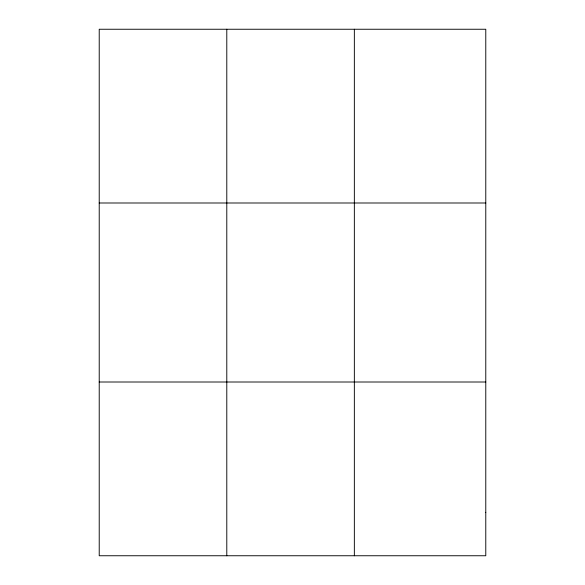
<?xml version="1.0" encoding="UTF-8"?>
<svg xmlns="http://www.w3.org/2000/svg" width="585" height="585" viewBox="0 0 585 585"><rect width="100%" height="100%" fill="white"/><g stroke="black" fill="none" stroke-linecap="round" stroke-linejoin="round"><path stroke-width="0.88" d="M226.79 555.75L226.79 29.25M354.349 555.75L354.349 29.25M99.223 202.995L485.777 202.995M99.223 382.005L485.777 382.005M485.777 512.314L485.777 555.75L99.223 555.75L99.223 29.25L485.777 29.25L485.777 512.314"/></g></svg>
